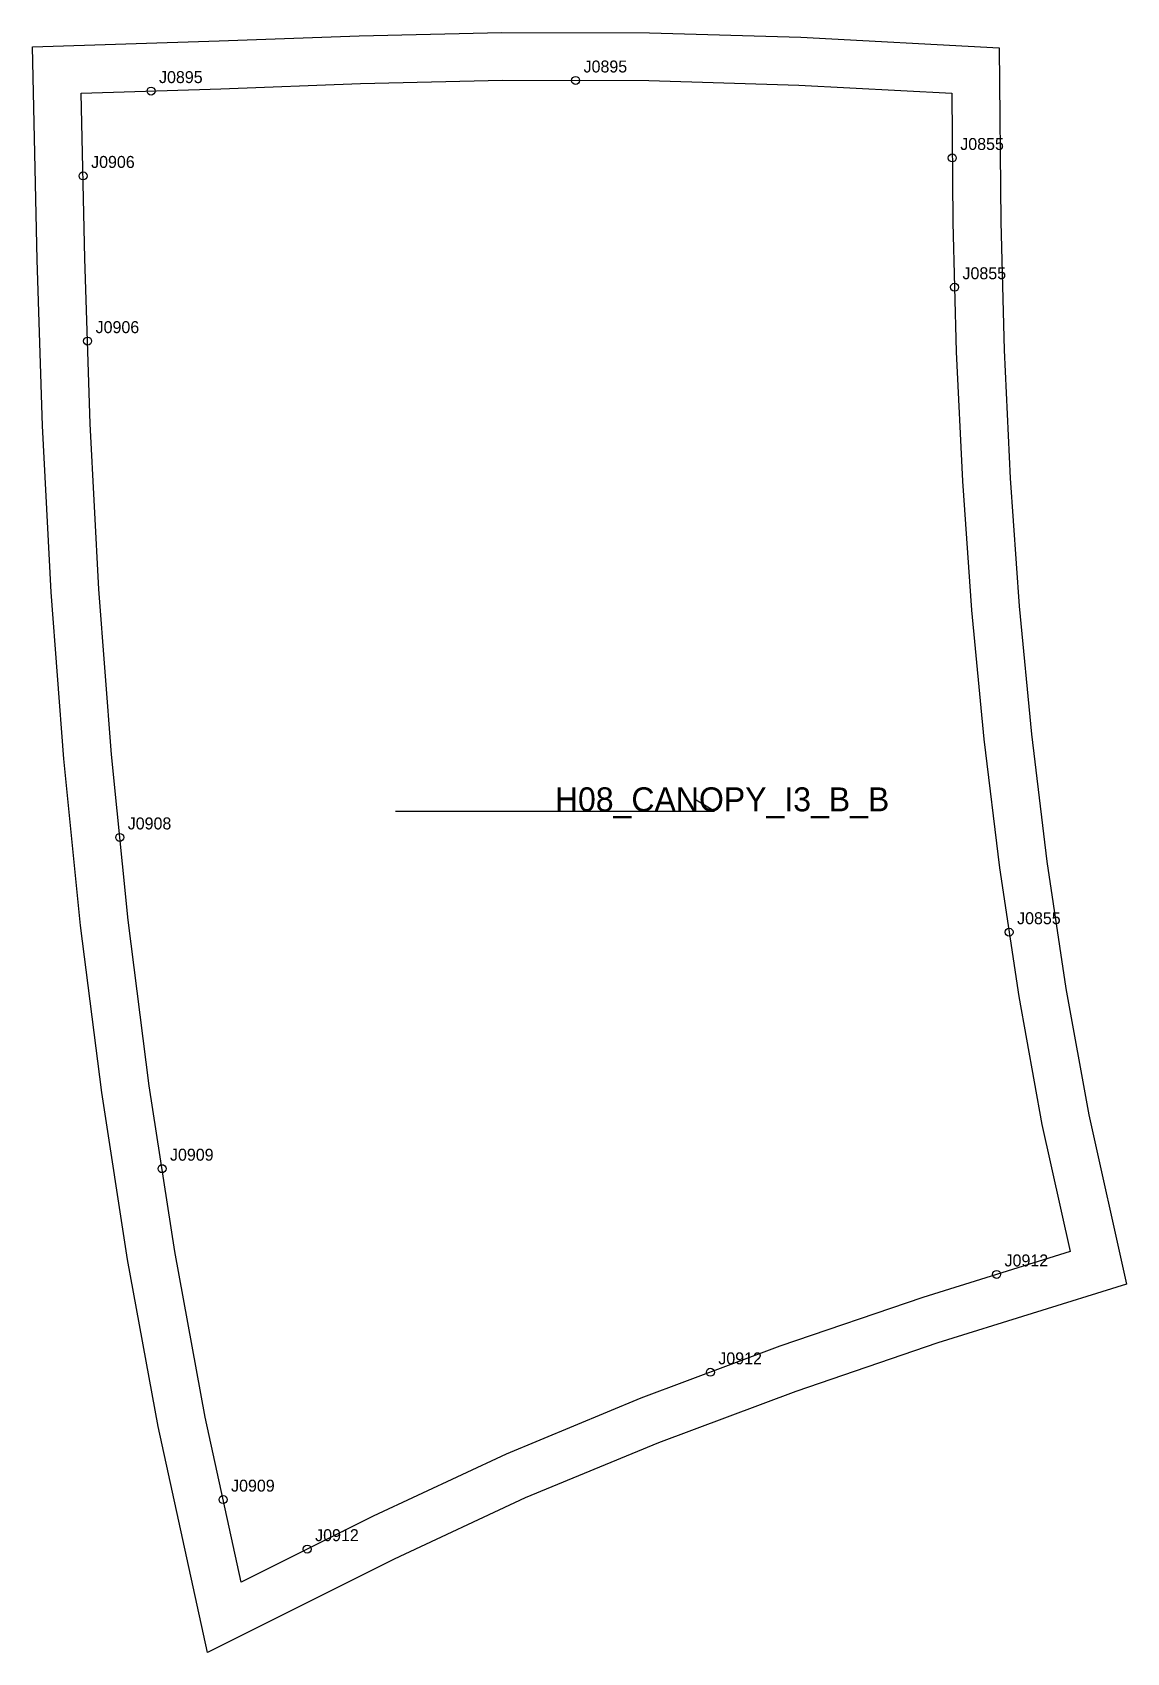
# Model space of a CAD drawing. Header units: millimetres. Extents: x -12 to 262, y -391 to 15.
import ezdxf

# ---------------------------------------------------------------- set-up
doc = ezdxf.new("R2010")
doc.units = ezdxf.units.MM
for name, color, linetype in [('CUT', 1, 'Continuous'), ('GRAIN', 3, 'Continuous'), ('LABEL', 7, 'Continuous'), ('NOTCH', 2, 'Continuous'), ('SEW', 5, 'Continuous')]:
    doc.layers.add(name, color=color, linetype=linetype)

msp = doc.modelspace()

# ---------------------------------------------------------------- linework, layer by layer
at = {"layer": 'CUT'}
msp.add_lwpolyline([(-12.26, 11.61), (34.57, 13.12), (69.68, 14.43), (105.47, 15.27), (142.46, 15.17), (180.45, 14.07), (230.16, 11.37), (230.53, -32.21), (231.36, -64.38), (232.9, -96.51), (235.18, -128.6), (238.25, -160.65), (242.13, -192.62), (246.88, -224.48), (252.6, -256.14), (262.1, -298.55), (214.76, -313.3), (179.19, -325.46), (144.72, -338.37), (111.33, -352.18), (78.44, -367.53), (31.61, -390.96), (19.3, -334.26), (11.62, -292.4), (5.14, -250.54), (-0.18, -208.69), (-4.41, -166.87), (-7.57, -125.08), (-9.73, -83.36), (-11.08, -41.74), (-12.26, 11.61)], close=True, dxfattribs=at)
at = {"layer": 'GRAIN'}
for p, q in [((158.75, -180.02), (153.75, -177.02)), ((78.75, -180.02), (158.75, -180.02))]:
    msp.add_line(p, q, dxfattribs=at)
at = {"layer": 'NOTCH'}
for centre in [(123.94, 3.22), (17.49, 0.56), (218.39, -16.21), (0.46, -20.71), (218.95, -48.62), (1.59, -62.13), (9.64, -186.57), (232.64, -210.33), (20.24, -269.63), (229.5, -296.14), (157.73, -320.69), (35.56, -352.61), (56.64, -365.02)]:
    msp.add_circle(centre, 1, dxfattribs=at)
at = {"layer": 'SEW'}
msp.add_lwpolyline([(0, 0), (34.99, 1.13), (70.04, 2.43), (105.6, 3.27), (142.27, 3.17), (179.95, 2.08), (218.25, 0), (218.53, -32.41), (219.37, -64.82), (220.92, -97.22), (223.22, -129.6), (226.32, -161.94), (230.24, -194.23), (235.04, -226.44), (240.83, -258.52), (247.97, -290.38), (211.03, -301.89), (175.14, -314.17), (140.32, -327.21), (106.5, -341.19), (73.22, -356.73), (40.06, -373.32), (31.07, -331.91), (23.46, -290.4), (17.03, -248.87), (11.74, -207.33), (7.55, -165.81), (4.41, -124.32), (2.26, -82.85), (0.92, -41.42)], close=True, dxfattribs=at)

# ---------------------------------------------------------------- texts
at = {"layer": 'LABEL'}
for s, height, p in [('J0895', 3, (125.94, 5.22)), ('J0895', 3, (19.49, 2.56)), ('J0855', 3, (220.39, -14.21)), ('J0906', 3, (2.46, -18.71)), ('J0855', 3, (220.95, -46.62)), ('J0906', 3, (3.59, -60.13)), ('H08_CANOPY_I3_B_B', 6, (118.75, -180.02)), ('J0908', 3, (11.64, -184.57)), ('J0855', 3, (234.64, -208.33)), ('J0909', 3, (22.24, -267.63)), ('J0912', 3, (231.5, -294.14)), ('J0912', 3, (159.73, -318.69)), ('J0909', 3, (37.56, -350.61)), ('J0912', 3, (58.64, -363.02))]:
    msp.add_text(s, height=height, dxfattribs=at).set_placement(p)

doc.saveas('drawing.dxf')
